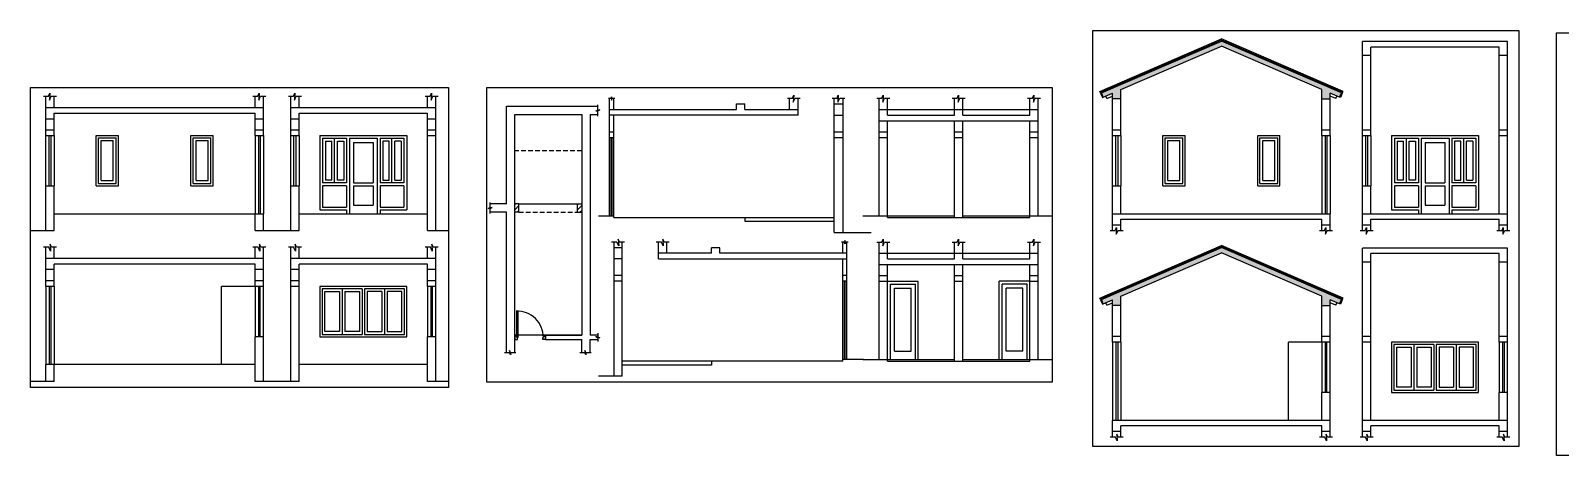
# Model space of a CAD drawing. Extents: x -4781 to 3971, y -2954 to -1072.
# Drawn here: x -2753 to -1108, y -2954 to -2497 of the extents above; entities that cross this region are included whole.
import ezdxf

# ---------------------------------------------------------------- set-up
doc = ezdxf.new("R2010")
doc.units = 0
doc.header["$LTSCALE"] = 20
doc.header["$MEASUREMENT"] = 0
doc.linetypes.add('HIDDEN', pattern=[0.375, 0.25, -0.125])
doc.layers.get('0').update_dxf_attribs({"linetype": 'CONTINUOUS'})
doc.layers.add('correct', color=230, linetype='CONTINUOUS', plot=False)
for name, color, linetype in [('DOOR', 1, 'CONTINUOUS'), ('FRAME', 2, 'CONTINUOUS'), ('HATCH', 8, 'CONTINUOUS'), ('SHUTTER', 7, 'CONTINUOUS'), ('tile', 22, 'CONTINUOUS'), ('wall', 13, 'CONTINUOUS'), ('WINDOW', 4, 'CONTINUOUS'), ('window sill', 5, 'CONTINUOUS'), ('WOOD', 7, 'CONTINUOUS')]:
    doc.layers.add(name, color=color, linetype=linetype)

# ---------------------------------------------------------------- blocks, each defined once
blk = doc.blocks.new('DR1H902')
at = {"color": 0}
for p, q in [((-0.5, 0), (-0.5, 1)), ((-0.5, 1), (-0.45, 1)), ((-0.45, 0), (-0.45, 1)), ((-0.5, 0), (-0.45, 0))]:
    blk.add_line(p, q, dxfattribs=at)
blk.add_arc((-0.5, 0), 1, 0, 91.70698, dxfattribs=at)
blk = doc.blocks.new('A$C3B4262AC')
at = {"layer": 'DOOR'}
for p, q in [((0, 4), (0, 0)), ((2.5, 4), (0, 4)), ((0, 0), (3, 0)), ((2.5, 2.25), (2.5, 4)), ((3, 2.25), (2.5, 2.25)), ((3, 0), (3, 2.25))]:
    blk.add_line(p, q, dxfattribs=at)
blk = doc.blocks.new('A$C1F9E242A')
blk.add_blockref('A$C3B4262AC', (0, 0))
at = {"xscale": -1}
blk.add_blockref('A$C3B4262AC', (36, 0), dxfattribs=at)
at = {"layer": 'DOOR', "xscale": -31, "yscale": 31, "zscale": 68.88888888888889}
blk.add_blockref('DR1H902', (18, 2.2), dxfattribs=at)
blk = doc.blocks.new('*U33')
at = {"xscale": -1}
blk.add_blockref('A$C1F9E242A', (0, -2), dxfattribs=at)

msp = doc.modelspace()

# ---------------------------------------------------------------- hatches: boundary and pattern name
at = {"lineweight": -2}
h = msp.add_hatch(dxfattribs=at)
h.set_pattern_fill('ANSI31', color=8, scale=30, style=0)
h.set_pattern_definition([(45, (-84.1184, -1851.61), (-2.6516504, 2.6516504), [])])
h.paths.add_polyline_path([(-2227.665, -2683.547), (-2232.165, -2683.547), (-2232.165, -2692.547), (-2227.665, -2692.547)])
h = msp.add_hatch(dxfattribs=at)
h.set_pattern_fill('ANSI31', color=8, scale=30, style=0)
h.set_pattern_definition([(45, (-16.6184, -1851.61), (-2.6516504, 2.6516504), [])])
h.paths.add_polyline_path([(-2160.165, -2683.547), (-2164.665, -2683.547), (-2164.665, -2692.547), (-2160.165, -2692.547)])
at = {"layer": 'HATCH', "lineweight": -2}
h = msp.add_hatch(dxfattribs=at)
h.set_pattern_fill('AR-CONC', color=8, style=0)
h.set_pattern_definition([(50, (-2126.6685, -647.2554), (7.172602, -0.627521), [0.75, -8.25]), (355, (-2126.6685, -647.2554), (-1.387513, 7.521921), [0.6, -6.6]), (100.4514, (-2126.071, -647.308), (5.785094, 6.894395), [0.637402, -7.01142]), (46.1842, (-2126.6685, -645.255), (10.67241, -1.65519), [1.125, -12.375]), (96.6356, (-2125.779, -645.393), (9.346627, 9.74118), [0.956103, -10.51713]), (351.1842, (-2126.668, -645.255), (9.34662, 9.741186), [0.9, -9.9]), (21, (-2125.6685, -645.7554), (5.96907, -4.026189), [0.75, -8.25]), (326, (-2125.6685, -645.7554), (2.433153, 7.2515), [0.6, -6.6]), (71.4514, (-2125.171, -646.091), (8.402226, 3.225305), [0.637402, -7.01142]), (37.5, (-2126.6685, -647.2554), (0.1215986, 3.3289385), [0, -6.52, 0, -6.7, 0, -6.625]), (7.5, (-2126.6685, -647.2554), (2.6306954, 3.944117), [0, -3.82, 0, -6.37, 0, -2.525]), (327.5, (-2128.8985, -647.2554), (5.3382244, -0.2255487), [0, -2.5, 0, -7.8, 0, -10.35]), (317.5, (-2129.8985, -647.2554), (5.831862, 1.00105), [0, -3.25, 0, -5.18, 0, -7.35])])
h.paths.add_polyline_path([(-1472.586, -2508.591), (-1601.617, -2564.358), (-1599.586, -2568.927), (-1589.586, -2564.605), (-1589.586, -2570.605), (-1580.586, -2570.605), (-1580.586, -2560.715), (-1472.586, -2514.038), (-1364.586, -2560.715), (-1364.586, -2570.605), (-1355.586, -2570.605), (-1355.586, -2564.605), (-1345.586, -2568.927), (-1343.556, -2564.358)])
h = msp.add_hatch(dxfattribs=at)
h.set_pattern_fill('AR-CONC', color=8, style=0)
h.set_pattern_definition([(50, (-2126.6685, -869.159), (7.172602, -0.627521), [0.75, -8.25]), (355, (-2126.6685, -869.159), (-1.387513, 7.521921), [0.6, -6.6]), (100.4514, (-2126.071, -869.211), (5.785094, 6.894395), [0.637402, -7.01142]), (46.1842, (-2126.6685, -867.159), (10.67241, -1.65519), [1.125, -12.375]), (96.6356, (-2125.779, -867.297), (9.346627, 9.74118), [0.956103, -10.51713]), (351.1842, (-2126.668, -867.159), (9.34662, 9.741186), [0.9, -9.9]), (21, (-2125.6685, -867.659), (5.96907, -4.026189), [0.75, -8.25]), (326, (-2125.6685, -867.659), (2.433153, 7.2515), [0.6, -6.6]), (71.4514, (-2125.171, -867.9946), (8.402226, 3.225305), [0.637402, -7.01142]), (37.5, (-2126.6685, -869.159), (0.1215986, 3.3289385), [0, -6.52, 0, -6.7, 0, -6.625]), (7.5, (-2126.6685, -869.159), (2.6306954, 3.944117), [0, -3.82, 0, -6.37, 0, -2.525]), (327.5, (-2128.8985, -869.159), (5.3382244, -0.2255487), [0, -2.5, 0, -7.8, 0, -10.35]), (317.5, (-2129.8985, -869.159), (5.831862, 1.00105), [0, -3.25, 0, -5.18, 0, -7.35])])
h.paths.add_polyline_path([(-1472.586, -2730.494), (-1601.617, -2786.261), (-1599.586, -2790.83), (-1589.586, -2786.508), (-1589.586, -2792.508), (-1580.586, -2792.508), (-1580.586, -2782.619), (-1472.586, -2735.941), (-1364.586, -2782.619), (-1364.586, -2792.508), (-1355.586, -2792.508), (-1355.586, -2786.508), (-1345.586, -2790.83), (-1343.556, -2786.261)])

# ---------------------------------------------------------------- linework, layer by layer
at = {"lineweight": -2}
for p, q in [((-1831.428, -2582.197), (-1759.428, -2582.197)), ((-1750.428, -2582.197), (-1678.427, -2582.197)), ((-1831.428, -2696.197), (-1759.428, -2696.197)), ((-1750.428, -2696.197), (-1678.427, -2696.197)), ((-1984.714, -2698.197), (-1888.714, -2698.197)), ((-1831.428, -2736.578), (-1759.428, -2736.578)), ((-1750.428, -2736.578), (-1678.427, -2736.578)), ((-2020.635, -2852.578), (-2116.635, -2852.578)), ((-1831.428, -2850.578), (-1759.428, -2850.578)), ((-1750.428, -2850.578), (-1678.427, -2850.578))]:
    msp.add_line(p, q, dxfattribs=at)
for p, q in [((-2511.302, -2610.038), (-2511.302, -2694.038)), ((-2502.302, -2610.038), (-2502.302, -2694.038)), ((-1364.586, -2610.038), (-1364.586, -2694.038)), ((-1355.586, -2610.038), (-1355.586, -2694.038)), ((-2227.665, -2683.547), (-2164.665, -2683.547)), ((-2736.302, -2772.096), (-2736.302, -2856.096)), ((-2727.302, -2772.096), (-2727.302, -2856.096)), ((-2547.302, -2856.096), (-2547.302, -2772.096)), ((-2511.302, -2772.096), (-2547.302, -2772.096)), ((-2199.165, -2824.547), (-2232.165, -2824.547)), ((-1589.586, -2831.941), (-1589.586, -2915.941)), ((-1580.586, -2831.941), (-1580.586, -2915.941)), ((-1400.586, -2915.941), (-1400.586, -2831.941)), ((-1364.586, -2831.941), (-1400.586, -2831.941))]:
    msp.add_line(p, q)
at = {"linetype": 'HIDDEN'}
for p, q in [((-2160.165, -2626.547), (-2232.165, -2626.547)), ((-2227.665, -2692.547), (-2164.665, -2692.547))]:
    msp.add_line(p, q, dxfattribs=at)
at = {"lineweight": -2}
for points in [[(-2738.756, -2567.953), (-2733.374, -2567.953), (-2731.976, -2564.67), (-2732.433, -2572.063), (-2730.44, -2567.948), (-2724.821, -2567.948)], [(-2513.756, -2567.953), (-2508.374, -2567.953), (-2506.976, -2564.67), (-2507.433, -2572.063), (-2505.44, -2567.948), (-2499.821, -2567.948)], [(-2475.488, -2567.953), (-2470.106, -2567.953), (-2468.708, -2564.67), (-2469.165, -2572.063), (-2467.172, -2567.948), (-2461.554, -2567.948)], [(-2328.488, -2567.953), (-2323.106, -2567.953), (-2321.708, -2564.67), (-2322.165, -2572.063), (-2320.172, -2567.948), (-2314.554, -2567.948)], [(-2131.441, -2570.112), (-2128.75, -2570.112), (-2128.051, -2568.471), (-2128.279, -2572.167), (-2127.283, -2570.11), (-2124.474, -2570.11)], [(-1939.168, -2570.112), (-1933.786, -2570.112), (-1932.388, -2566.829), (-1932.845, -2574.222), (-1930.852, -2570.107), (-1925.233, -2570.107)], [(-1891.168, -2570.112), (-1885.786, -2570.112), (-1884.388, -2566.829), (-1884.845, -2574.222), (-1882.852, -2570.107), (-1877.233, -2570.107)], [(-1843.001, -2570.112), (-1837.618, -2570.112), (-1836.22, -2566.829), (-1836.677, -2574.222), (-1834.684, -2570.107), (-1829.066, -2570.107)], [(-1762.001, -2570.112), (-1756.618, -2570.112), (-1755.22, -2566.829), (-1755.677, -2574.222), (-1753.684, -2570.107), (-1748.066, -2570.107)], [(-1681, -2570.112), (-1675.617, -2570.112), (-1674.219, -2566.829), (-1674.677, -2574.222), (-1672.684, -2570.107), (-1667.065, -2570.107)], [(-1592.041, -2712.038), (-1586.658, -2712.038), (-1585.26, -2708.754), (-1585.717, -2716.147), (-1583.724, -2712.032), (-1578.106, -2712.032)], [(-1367.041, -2712.038), (-1361.658, -2712.038), (-1360.26, -2708.754), (-1360.717, -2716.147), (-1358.724, -2712.032), (-1353.106, -2712.032)], [(-1323.317, -2712.038), (-1317.934, -2712.038), (-1316.536, -2708.754), (-1316.994, -2716.147), (-1315.001, -2712.032), (-1309.382, -2712.032)], [(-1176.317, -2712.038), (-1170.934, -2712.038), (-1169.536, -2708.754), (-1169.994, -2716.147), (-1168.001, -2712.032), (-1162.382, -2712.032)], [(-2724.847, -2730.011), (-2730.23, -2730.011), (-2731.628, -2726.728), (-2731.171, -2734.121), (-2733.164, -2730.006), (-2738.782, -2730.006)], [(-2499.847, -2730.011), (-2505.23, -2730.011), (-2506.628, -2726.728), (-2506.171, -2734.121), (-2508.164, -2730.006), (-2513.782, -2730.006)], [(-2461.579, -2730.011), (-2466.962, -2730.011), (-2468.36, -2726.728), (-2467.903, -2734.121), (-2469.896, -2730.006), (-2475.514, -2730.006)], [(-2314.579, -2730.011), (-2319.962, -2730.011), (-2321.36, -2726.728), (-2320.903, -2734.121), (-2322.896, -2730.006), (-2328.514, -2730.006)], [(-2114.181, -2724.494), (-2119.563, -2724.494), (-2120.961, -2721.21), (-2120.504, -2728.603), (-2122.497, -2724.488), (-2128.116, -2724.488)], [(-2066.181, -2724.494), (-2071.563, -2724.494), (-2072.961, -2721.21), (-2072.504, -2728.603), (-2074.497, -2724.488), (-2080.116, -2724.488)], [(-1873.908, -2724.494), (-1876.599, -2724.494), (-1877.298, -2722.852), (-1877.07, -2726.549), (-1878.066, -2724.491), (-1880.875, -2724.491)], [(-1843.001, -2724.494), (-1837.618, -2724.494), (-1836.22, -2721.21), (-1836.677, -2728.603), (-1834.684, -2724.488), (-1829.066, -2724.488)], [(-1762.001, -2724.494), (-1756.618, -2724.494), (-1755.22, -2721.21), (-1755.677, -2728.603), (-1753.684, -2724.488), (-1748.066, -2724.488)], [(-1681, -2724.493), (-1675.617, -2724.493), (-1674.219, -2721.21), (-1674.677, -2728.603), (-1672.684, -2724.488), (-1667.065, -2724.488)], [(-1578.132, -2933.941), (-1583.514, -2933.941), (-1584.912, -2930.658), (-1584.455, -2938.051), (-1586.448, -2933.936), (-1592.067, -2933.936)], [(-1353.132, -2933.941), (-1358.514, -2933.941), (-1359.912, -2930.658), (-1359.455, -2938.051), (-1361.448, -2933.936), (-1367.067, -2933.936)], [(-1309.408, -2933.941), (-1314.791, -2933.941), (-1316.189, -2930.658), (-1315.731, -2938.051), (-1317.724, -2933.936), (-1323.343, -2933.936)], [(-1162.408, -2933.941), (-1167.791, -2933.941), (-1169.189, -2930.658), (-1168.731, -2938.051), (-1170.724, -2933.936), (-1176.343, -2933.936)]]:
    msp.add_lwpolyline(points, dxfattribs=at)
for points in [[(-2142.956, -2589.228), (-2142.956, -2583.669), (-2140.641, -2582.555), (-2144.896, -2583.853), (-2142.952, -2582.651), (-2142.952, -2577.2)], [(-2258.813, -2693.925), (-2258.813, -2688.367), (-2256.498, -2687.253), (-2260.753, -2688.55), (-2258.809, -2687.348), (-2258.809, -2681.898)], [(-2142.956, -2822.306), (-2142.956, -2826.169), (-2140.641, -2827.284), (-2144.896, -2825.986), (-2142.952, -2827.188), (-2142.952, -2831.348)], [(-2231.178, -2843.287), (-2236.736, -2843.287), (-2237.851, -2840.972), (-2236.553, -2845.227), (-2237.755, -2843.283), (-2243.206, -2843.283)], [(-2150.178, -2843.287), (-2155.736, -2843.287), (-2156.851, -2840.972), (-2155.553, -2845.227), (-2156.755, -2843.283), (-2162.206, -2843.283)]]:
    msp.add_lwpolyline(points)
at = {"layer": 'correct', "color": 3, "lineweight": -2}
for points in [[(-1610.785, -2497.434), (-1152.698, -2497.434), (-1152.698, -2943.938), (-1610.785, -2943.938)], [(-1112.203, -2499.954), (-560.44, -2499.954), (-560.44, -2953.567), (-1112.203, -2953.567)], [(-2752.686, -2558.363), (-2303.416, -2558.363), (-2303.416, -2880.76), (-2752.686, -2880.76)], [(-2262.103, -2558.363), (-1654.634, -2558.363), (-1654.634, -2874.934), (-2262.103, -2874.934)]]:
    msp.add_lwpolyline(points, close=True, dxfattribs=at)
at = {"layer": 'correct', "lineweight": -2}
msp.add_lwpolyline([(-2232.165, -2587.547), (-2160.165, -2587.547), (-2160.165, -2824.547), (-2232.165, -2824.547)], close=True, dxfattribs=at)
at = {"layer": 'DOOR', "lineweight": -2}
for p, q in [((-2130.214, -2696.197), (-2130.214, -2612.197)), ((-2128.464, -2696.197), (-2128.464, -2612.197)), ((-2127.464, -2696.197), (-2127.464, -2612.197)), ((-2125.714, -2696.197), (-2125.714, -2612.197)), ((-1879.635, -2850.578), (-1879.635, -2766.578)), ((-1877.885, -2850.578), (-1877.885, -2766.578)), ((-1876.885, -2850.578), (-1876.885, -2766.578)), ((-1875.135, -2850.578), (-1875.135, -2766.578))]:
    msp.add_line(p, q, dxfattribs=at)
at = {"layer": 'DOOR'}
for p, q in [((-1831.428, -2766.578), (-1798.427, -2766.578)), ((-1828.428, -2850.578), (-1828.428, -2769.578)), ((-1828.428, -2769.578), (-1801.427, -2769.578)), ((-1823.928, -2841.578), (-1823.928, -2774.078)), ((-1823.928, -2774.078), (-1805.927, -2774.078)), ((-1805.927, -2841.578), (-1805.927, -2774.078)), ((-1801.427, -2850.578), (-1801.427, -2769.578)), ((-1798.427, -2850.578), (-1798.427, -2766.578)), ((-1711.429, -2850.578), (-1711.429, -2766.578)), ((-1678.428, -2766.578), (-1711.429, -2766.578)), ((-1708.429, -2850.578), (-1708.429, -2769.578)), ((-1681.428, -2769.578), (-1708.429, -2769.578)), ((-1703.929, -2841.578), (-1703.929, -2774.078)), ((-1685.928, -2774.078), (-1703.929, -2774.078)), ((-1685.928, -2841.578), (-1685.928, -2774.078)), ((-1681.428, -2850.578), (-1681.428, -2769.578)), ((-1823.928, -2841.578), (-1805.927, -2841.578)), ((-1685.928, -2841.578), (-1703.929, -2841.578))]:
    msp.add_line(p, q, dxfattribs=at)
at = {"layer": 'FRAME'}
for p, q in [((-2682.302, -2664.038), (-2682.302, -2610.038)), ((-2682.302, -2610.038), (-2658.302, -2610.038)), ((-2679.802, -2661.538), (-2679.802, -2612.538)), ((-2679.802, -2612.538), (-2660.802, -2612.538)), ((-2660.802, -2661.538), (-2660.802, -2612.538)), ((-2658.302, -2664.038), (-2658.302, -2610.038)), ((-2580.302, -2664.038), (-2580.302, -2610.038)), ((-2580.302, -2610.038), (-2556.302, -2610.038)), ((-2577.802, -2661.538), (-2577.802, -2612.538)), ((-2577.802, -2612.538), (-2558.802, -2612.538)), ((-2558.802, -2661.538), (-2558.802, -2612.538)), ((-2556.302, -2664.038), (-2556.302, -2610.038)), ((-2441.784, -2610.038), (-2348.284, -2610.038)), ((-2441.784, -2610.038), (-2441.784, -2690.038)), ((-2438.784, -2613.038), (-2413.034, -2613.038)), ((-2438.784, -2613.038), (-2438.784, -2661.038)), ((-2413.034, -2613.038), (-2413.034, -2661.038)), ((-2410.034, -2613.038), (-2380.034, -2613.038)), ((-2410.034, -2613.038), (-2410.034, -2694.038)), ((-2380.034, -2613.038), (-2380.034, -2694.038)), ((-2377.034, -2613.038), (-2351.284, -2613.038)), ((-2377.034, -2613.038), (-2377.034, -2661.038)), ((-2351.284, -2613.038), (-2351.284, -2661.038)), ((-2348.284, -2610.038), (-2348.284, -2690.038)), ((-1535.586, -2664.038), (-1535.586, -2610.038)), ((-1535.586, -2610.038), (-1511.586, -2610.038)), ((-1533.086, -2612.538), (-1514.086, -2612.538)), ((-1533.086, -2661.538), (-1533.086, -2612.538)), ((-1514.086, -2661.538), (-1514.086, -2612.538)), ((-1511.586, -2664.038), (-1511.586, -2610.038)), ((-1433.586, -2664.038), (-1433.586, -2610.038)), ((-1433.586, -2610.038), (-1409.586, -2610.038)), ((-1431.086, -2661.538), (-1431.086, -2612.538)), ((-1431.086, -2612.538), (-1412.086, -2612.538)), ((-1412.086, -2661.538), (-1412.086, -2612.538)), ((-1409.586, -2664.038), (-1409.586, -2610.038)), ((-1289.612, -2610.038), (-1196.112, -2610.038)), ((-1289.612, -2610.038), (-1289.612, -2690.038)), ((-1286.612, -2613.038), (-1260.862, -2613.038)), ((-1286.612, -2613.038), (-1286.612, -2661.038)), ((-1260.862, -2613.038), (-1260.862, -2661.038)), ((-1257.862, -2613.038), (-1227.862, -2613.038)), ((-1257.862, -2613.038), (-1257.862, -2694.038)), ((-1227.862, -2613.038), (-1227.862, -2694.038)), ((-1224.862, -2613.038), (-1199.112, -2613.038)), ((-1224.862, -2613.038), (-1224.862, -2661.038)), ((-1199.112, -2613.038), (-1199.112, -2661.038)), ((-1196.112, -2610.038), (-1196.112, -2690.038)), ((-2682.302, -2664.038), (-2658.302, -2664.038)), ((-2679.802, -2661.538), (-2660.802, -2661.538)), ((-2580.302, -2664.038), (-2556.302, -2664.038)), ((-2577.802, -2661.538), (-2558.802, -2661.538)), ((-2413.034, -2661.038), (-2438.784, -2661.038)), ((-2438.784, -2664.038), (-2438.784, -2687.038)), ((-2413.034, -2664.038), (-2438.784, -2664.038)), ((-2413.034, -2664.038), (-2413.034, -2687.038)), ((-2351.284, -2661.038), (-2377.034, -2661.038)), ((-2377.034, -2664.038), (-2377.034, -2687.038)), ((-2351.284, -2664.038), (-2377.034, -2664.038)), ((-2351.284, -2664.038), (-2351.284, -2687.038)), ((-1535.586, -2664.038), (-1511.586, -2664.038)), ((-1533.086, -2661.538), (-1514.086, -2661.538)), ((-1433.586, -2664.038), (-1409.586, -2664.038)), ((-1431.086, -2661.538), (-1412.086, -2661.538)), ((-1260.862, -2661.038), (-1286.612, -2661.038)), ((-1286.612, -2664.038), (-1286.612, -2687.038)), ((-1260.862, -2664.038), (-1286.612, -2664.038)), ((-1260.862, -2664.038), (-1260.862, -2687.038)), ((-1199.112, -2661.038), (-1224.862, -2661.038)), ((-1224.862, -2664.038), (-1224.862, -2687.038)), ((-1199.112, -2664.038), (-1224.862, -2664.038)), ((-1199.112, -2664.038), (-1199.112, -2687.038)), ((-2441.784, -2690.038), (-2413.034, -2690.038)), ((-2438.784, -2687.038), (-2413.034, -2687.038)), ((-2413.034, -2690.038), (-2413.034, -2694.038)), ((-2377.034, -2687.038), (-2351.284, -2687.038)), ((-2377.034, -2690.038), (-2377.034, -2694.038)), ((-2377.034, -2690.038), (-2348.284, -2690.038)), ((-1289.612, -2690.038), (-1260.862, -2690.038)), ((-1286.612, -2687.038), (-1260.862, -2687.038)), ((-1260.862, -2690.038), (-1260.862, -2694.038)), ((-1224.862, -2687.038), (-1199.112, -2687.038)), ((-1224.862, -2690.038), (-1224.862, -2694.038)), ((-1224.862, -2690.038), (-1196.112, -2690.038)), ((-2396.284, -2774.596), (-2439.284, -2774.596)), ((-2439.284, -2774.596), (-2439.284, -2823.596)), ((-2396.284, -2774.596), (-2396.284, -2823.596)), ((-2350.784, -2774.596), (-2393.784, -2774.596)), ((-2393.784, -2774.596), (-2393.784, -2823.596)), ((-2350.784, -2823.596), (-2350.784, -2774.596)), ((-2439.284, -2823.596), (-2396.284, -2823.596)), ((-2393.784, -2823.596), (-2350.784, -2823.596)), ((-1244.112, -2834.441), (-1287.112, -2834.441)), ((-1287.112, -2834.441), (-1287.112, -2883.441)), ((-1244.112, -2834.441), (-1244.112, -2883.441)), ((-1198.612, -2834.441), (-1241.612, -2834.441)), ((-1241.612, -2834.441), (-1241.612, -2883.441)), ((-1198.612, -2883.441), (-1198.612, -2834.441)), ((-1287.112, -2883.441), (-1244.112, -2883.441)), ((-1241.612, -2883.441), (-1198.612, -2883.441))]:
    msp.add_line(p, q, dxfattribs=at)
for points in [[(-2441.784, -2826.096), (-2348.284, -2826.096), (-2348.284, -2772.096), (-2441.784, -2772.096)], [(-1289.612, -2885.941), (-1196.112, -2885.941), (-1196.112, -2831.941), (-1289.612, -2831.941)]]:
    msp.add_lwpolyline(points, close=True, dxfattribs=at)
at = {"layer": 'SHUTTER'}
for p, q in [((-2425.851, -2661.038), (-2425.851, -2613.038)), ((-2364.216, -2661.038), (-2364.216, -2613.038)), ((-1273.68, -2661.038), (-1273.68, -2613.038)), ((-1212.045, -2661.038), (-1212.045, -2613.038)), ((-2676.802, -2658.538), (-2676.802, -2615.538)), ((-2676.802, -2615.538), (-2663.802, -2615.538)), ((-2663.802, -2658.538), (-2663.802, -2615.538)), ((-2574.802, -2658.538), (-2574.802, -2615.538)), ((-2574.802, -2615.538), (-2561.802, -2615.538)), ((-2561.802, -2658.538), (-2561.802, -2615.538)), ((-2435.784, -2616.038), (-2428.851, -2616.038)), ((-2435.784, -2616.038), (-2435.784, -2658.038)), ((-2428.851, -2658.038), (-2428.851, -2616.038)), ((-2422.851, -2616.038), (-2416.034, -2616.038)), ((-2422.851, -2658.038), (-2422.851, -2616.038)), ((-2416.034, -2616.038), (-2416.034, -2658.038)), ((-2405.534, -2617.538), (-2384.534, -2617.538)), ((-2405.534, -2617.538), (-2405.534, -2661.038)), ((-2384.534, -2617.538), (-2384.534, -2661.038)), ((-2367.216, -2616.038), (-2374.034, -2616.038)), ((-2374.034, -2616.038), (-2374.034, -2658.038)), ((-2367.216, -2658.038), (-2367.216, -2616.038)), ((-2354.284, -2616.038), (-2361.216, -2616.038)), ((-2361.216, -2658.038), (-2361.216, -2616.038)), ((-2354.284, -2616.038), (-2354.284, -2658.038)), ((-1530.086, -2615.538), (-1517.086, -2615.538)), ((-1530.086, -2658.538), (-1530.086, -2615.538)), ((-1517.086, -2658.538), (-1517.086, -2615.538)), ((-1428.086, -2658.538), (-1428.086, -2615.538)), ((-1428.086, -2615.538), (-1415.086, -2615.538)), ((-1415.086, -2658.538), (-1415.086, -2615.538)), ((-1283.612, -2616.038), (-1276.68, -2616.038)), ((-1283.612, -2616.038), (-1283.612, -2658.038)), ((-1276.68, -2658.038), (-1276.68, -2616.038)), ((-1270.68, -2616.038), (-1263.862, -2616.038)), ((-1270.68, -2658.038), (-1270.68, -2616.038)), ((-1263.862, -2616.038), (-1263.862, -2658.038)), ((-1253.362, -2617.538), (-1232.362, -2617.538)), ((-1253.362, -2617.538), (-1253.362, -2661.038)), ((-1232.362, -2617.538), (-1232.362, -2661.038)), ((-1215.045, -2616.038), (-1221.862, -2616.038)), ((-1221.862, -2616.038), (-1221.862, -2658.038)), ((-1215.045, -2658.038), (-1215.045, -2616.038)), ((-1202.112, -2616.038), (-1209.045, -2616.038)), ((-1209.045, -2658.038), (-1209.045, -2616.038)), ((-1202.112, -2616.038), (-1202.112, -2658.038)), ((-2676.802, -2658.538), (-2663.802, -2658.538)), ((-2574.802, -2658.538), (-2561.802, -2658.538)), ((-2428.851, -2658.038), (-2435.784, -2658.038)), ((-2416.034, -2658.038), (-2422.851, -2658.038)), ((-2405.534, -2661.038), (-2384.534, -2661.038)), ((-2405.534, -2664.038), (-2405.534, -2685.038)), ((-2405.534, -2664.038), (-2384.534, -2664.038)), ((-2384.534, -2664.038), (-2384.534, -2685.038)), ((-2374.034, -2658.038), (-2367.216, -2658.038)), ((-2361.216, -2658.038), (-2354.284, -2658.038)), ((-1530.086, -2658.538), (-1517.086, -2658.538)), ((-1428.086, -2658.538), (-1415.086, -2658.538)), ((-1276.68, -2658.038), (-1283.612, -2658.038)), ((-1263.862, -2658.038), (-1270.68, -2658.038)), ((-1253.362, -2661.038), (-1232.362, -2661.038)), ((-1253.362, -2664.038), (-1253.362, -2685.038)), ((-1253.362, -2664.038), (-1232.362, -2664.038)), ((-1232.362, -2664.038), (-1232.362, -2685.038)), ((-1221.862, -2658.038), (-1215.045, -2658.038)), ((-1209.045, -2658.038), (-1202.112, -2658.038)), ((-2405.534, -2685.038), (-2384.534, -2685.038)), ((-1253.362, -2685.038), (-1232.362, -2685.038))]:
    msp.add_line(p, q, dxfattribs=at)
at = {"layer": 'SHUTTER', "color": 7}
for p, q in [((-2436.284, -2820.596), (-2436.284, -2777.596)), ((-2436.284, -2777.596), (-2420.784, -2777.596)), ((-2420.784, -2777.596), (-2420.784, -2820.596)), ((-2417.784, -2774.596), (-2417.784, -2823.596)), ((-2414.784, -2777.596), (-2399.284, -2777.596)), ((-2414.784, -2777.596), (-2414.784, -2820.596)), ((-2399.284, -2777.596), (-2399.284, -2820.596)), ((-2375.284, -2777.596), (-2390.784, -2777.596)), ((-2390.784, -2777.596), (-2390.784, -2820.596)), ((-2375.284, -2777.596), (-2375.284, -2820.596)), ((-2372.284, -2774.596), (-2372.284, -2823.596)), ((-2353.784, -2777.596), (-2369.284, -2777.596)), ((-2369.284, -2777.596), (-2369.284, -2820.596)), ((-2353.784, -2820.596), (-2353.784, -2777.596)), ((-2420.784, -2820.596), (-2436.284, -2820.596)), ((-2399.284, -2820.596), (-2414.784, -2820.596)), ((-2390.784, -2820.596), (-2375.284, -2820.596)), ((-2369.284, -2820.596), (-2353.784, -2820.596)), ((-1284.112, -2880.441), (-1284.112, -2837.441)), ((-1284.112, -2837.441), (-1268.612, -2837.441)), ((-1268.612, -2837.441), (-1268.612, -2880.441)), ((-1265.612, -2834.441), (-1265.612, -2883.441)), ((-1262.612, -2837.441), (-1247.112, -2837.441)), ((-1262.612, -2837.441), (-1262.612, -2880.441)), ((-1247.112, -2837.441), (-1247.112, -2880.441)), ((-1223.112, -2837.441), (-1238.612, -2837.441)), ((-1238.612, -2837.441), (-1238.612, -2880.441)), ((-1223.112, -2837.441), (-1223.112, -2880.441)), ((-1220.112, -2834.441), (-1220.112, -2883.441)), ((-1201.612, -2837.441), (-1217.112, -2837.441)), ((-1217.112, -2837.441), (-1217.112, -2880.441)), ((-1201.612, -2880.441), (-1201.612, -2837.441)), ((-1268.612, -2880.441), (-1284.112, -2880.441)), ((-1247.112, -2880.441), (-1262.612, -2880.441)), ((-1238.612, -2880.441), (-1223.112, -2880.441)), ((-1217.112, -2880.441), (-1201.612, -2880.441))]:
    msp.add_line(p, q, dxfattribs=at)
at = {"layer": 'tile', "lineweight": -2}
for p, q in [((-1603.328, -2562.918), (-1472.586, -2506.412)), ((-1602.932, -2563.836), (-1472.586, -2507.501)), ((-1341.844, -2562.918), (-1472.586, -2506.412)), ((-1342.241, -2563.836), (-1472.586, -2507.501)), ((-1602.932, -2563.836), (-1603.328, -2562.918)), ((-1342.241, -2563.836), (-1341.844, -2562.918)), ((-1603.328, -2784.822), (-1472.586, -2728.316)), ((-1602.932, -2785.74), (-1472.586, -2729.405)), ((-1341.844, -2784.822), (-1472.586, -2728.316)), ((-1342.241, -2785.74), (-1472.586, -2729.405)), ((-1602.932, -2785.74), (-1603.328, -2784.822)), ((-1342.241, -2785.74), (-1341.844, -2784.822))]:
    msp.add_line(p, q, dxfattribs=at)
at = {"layer": 'wall'}
for p, q in [((-1601.617, -2564.358), (-1472.586, -2508.591)), ((-1580.586, -2560.715), (-1472.586, -2514.038)), ((-1343.556, -2564.358), (-1472.586, -2508.591)), ((-1364.586, -2560.715), (-1472.586, -2514.038)), ((-1599.586, -2568.927), (-1601.617, -2564.358)), ((-1599.586, -2568.927), (-1589.586, -2564.605)), ((-1345.586, -2568.927), (-1355.586, -2564.605)), ((-1345.586, -2568.927), (-1343.556, -2564.358)), ((-2241.165, -2578.547), (-2142.952, -2578.547)), ((-2241.165, -2683.547), (-2241.165, -2578.547)), ((-1580.586, -2570.605), (-1589.586, -2570.605)), ((-1364.586, -2570.605), (-1355.586, -2570.605)), ((-2232.165, -2587.547), (-2160.165, -2587.547)), ((-2160.165, -2587.547), (-2160.165, -2683.547)), ((-2151.165, -2587.547), (-2151.165, -2683.547)), ((-2151.165, -2587.547), (-2142.956, -2587.547)), ((-2241.165, -2692.547), (-2258.813, -2692.547)), ((-2241.165, -2683.547), (-2258.809, -2683.547)), ((-2241.165, -2843.283), (-2241.165, -2692.547)), ((-2160.165, -2683.547), (-2160.165, -2824.547)), ((-2151.165, -2683.547), (-2151.165, -2824.547)), ((-1601.617, -2786.261), (-1472.586, -2730.494)), ((-1580.586, -2782.619), (-1472.586, -2735.941)), ((-1343.556, -2786.261), (-1472.586, -2730.494)), ((-1364.586, -2782.619), (-1472.586, -2735.941)), ((-1599.586, -2790.83), (-1601.617, -2786.261)), ((-1599.586, -2790.83), (-1589.586, -2786.508)), ((-1580.586, -2792.508), (-1589.586, -2792.508)), ((-1364.586, -2792.508), (-1355.586, -2792.508)), ((-1345.586, -2790.83), (-1355.586, -2786.508)), ((-1345.586, -2790.83), (-1343.556, -2786.261)), ((-2199.165, -2824.547), (-2160.165, -2824.547)), ((-2199.165, -2829.047), (-2199.165, -2824.547)), ((-2142.956, -2824.547), (-2151.165, -2824.547)), ((-2199.165, -2829.047), (-2160.165, -2829.047)), ((-2160.165, -2843.283), (-2160.165, -2829.047)), ((-2151.165, -2843.287), (-2151.165, -2829.047)), ((-2151.165, -2829.047), (-2142.952, -2829.047))]:
    msp.add_line(p, q, dxfattribs=at)
at = {"layer": 'wall', "lineweight": -2}
for p, q in [((-1320.862, -2610.038), (-1320.862, -2509.038)), ((-1164.862, -2509.038), (-1320.862, -2509.038)), ((-1311.862, -2610.038), (-1311.862, -2515.038)), ((-1173.862, -2515.038), (-1311.862, -2515.038)), ((-1173.862, -2694.038), (-1173.862, -2515.038)), ((-1164.862, -2712.038), (-1164.862, -2509.038)), ((-1311.862, -2524.038), (-1320.862, -2524.038)), ((-1164.862, -2524.038), (-1173.862, -2524.038)), ((-1589.586, -2610.038), (-1589.586, -2564.605)), ((-1580.586, -2610.038), (-1580.586, -2560.715)), ((-1364.586, -2610.038), (-1364.586, -2560.715)), ((-1355.586, -2610.038), (-1355.586, -2564.605)), ((-2736.302, -2610.038), (-2736.302, -2567.953)), ((-2736.302, -2580.038), (-2502.302, -2580.038)), ((-2727.302, -2580.038), (-2727.302, -2567.953)), ((-2511.302, -2580.038), (-2511.302, -2567.953)), ((-2502.302, -2610.038), (-2502.302, -2567.953)), ((-2473.034, -2610.038), (-2473.034, -2567.953)), ((-2473.034, -2580.038), (-2317.034, -2580.038)), ((-2464.034, -2580.038), (-2464.034, -2567.953)), ((-2326.034, -2580.038), (-2326.034, -2567.953)), ((-2317.034, -2712.038), (-2317.034, -2567.953)), ((-2130.214, -2612.197), (-2130.214, -2570.112)), ((-2125.714, -2582.197), (-2125.714, -2570.112)), ((-1993.714, -2576.197), (-1984.714, -2576.197)), ((-1993.714, -2582.197), (-1993.714, -2576.197)), ((-1984.714, -2582.197), (-1984.714, -2576.197)), ((-1936.714, -2582.197), (-1936.714, -2570.112)), ((-1927.714, -2588.197), (-1927.714, -2570.107)), ((-1888.714, -2714.197), (-1888.714, -2570.112)), ((-1888.714, -2576.197), (-1879.714, -2576.197)), ((-1879.714, -2570.112), (-1879.714, -2714.197)), ((-1840.428, -2696.197), (-1840.428, -2570.112)), ((-1831.428, -2588.197), (-1831.428, -2570.112)), ((-1759.428, -2588.197), (-1759.428, -2570.112)), ((-1750.428, -2588.197), (-1750.428, -2570.112)), ((-1678.427, -2588.197), (-1678.427, -2570.112)), ((-1669.427, -2696.197), (-1669.427, -2570.112)), ((-2736.302, -2592.038), (-2727.302, -2592.038)), ((-2727.302, -2586.038), (-2511.302, -2586.038)), ((-2727.302, -2610.038), (-2727.302, -2586.038)), ((-2511.302, -2610.038), (-2511.302, -2586.038)), ((-2511.302, -2592.038), (-2502.302, -2592.038)), ((-2473.034, -2592.038), (-2464.034, -2592.038)), ((-2464.034, -2586.038), (-2326.034, -2586.038)), ((-2464.034, -2610.038), (-2464.034, -2586.038)), ((-2326.034, -2712.038), (-2326.034, -2586.038)), ((-2326.034, -2592.038), (-2317.034, -2592.038)), ((-2232.165, -2843.287), (-2232.165, -2587.547)), ((-2130.214, -2582.197), (-1993.714, -2582.197)), ((-1927.714, -2588.197), (-2130.214, -2588.197)), ((-2125.714, -2612.197), (-2125.714, -2588.197)), ((-1984.714, -2582.197), (-1927.714, -2582.197)), ((-1888.714, -2588.197), (-1879.714, -2588.197)), ((-1840.428, -2582.197), (-1831.428, -2582.197)), ((-1840.428, -2594.197), (-1669.427, -2594.197)), ((-1831.428, -2588.197), (-1759.428, -2588.197)), ((-1831.428, -2698.197), (-1831.428, -2594.197)), ((-1759.428, -2582.197), (-1750.428, -2582.197)), ((-1759.428, -2698.197), (-1759.428, -2594.197)), ((-1750.428, -2588.197), (-1678.427, -2588.197)), ((-1750.428, -2698.197), (-1750.428, -2594.197)), ((-1678.427, -2582.197), (-1669.427, -2582.197)), ((-1678.427, -2588.197), (-1678.427, -2588.197)), ((-1678.427, -2698.197), (-1678.427, -2594.197)), ((-2736.302, -2604.038), (-2727.302, -2604.038)), ((-2736.302, -2610.038), (-2727.302, -2610.038)), ((-2511.302, -2604.038), (-2502.302, -2604.038)), ((-2511.302, -2610.038), (-2502.302, -2610.038)), ((-2473.034, -2604.038), (-2464.034, -2604.038)), ((-2473.034, -2610.038), (-2464.034, -2610.038)), ((-2326.034, -2604.038), (-2317.034, -2604.038)), ((-2326.034, -2610.038), (-2317.034, -2610.038)), ((-2130.214, -2606.197), (-2125.714, -2606.197)), ((-2130.214, -2612.197), (-2125.714, -2612.197)), ((-1888.714, -2606.197), (-1879.714, -2606.197)), ((-1888.714, -2612.197), (-1879.714, -2612.197)), ((-1840.428, -2606.197), (-1831.428, -2606.197)), ((-1840.428, -2612.197), (-1831.428, -2612.197)), ((-1759.428, -2606.197), (-1750.428, -2606.197)), ((-1759.428, -2612.197), (-1750.428, -2612.197)), ((-1678.427, -2606.197), (-1669.427, -2606.197)), ((-1678.427, -2612.197), (-1669.427, -2612.197)), ((-1589.586, -2604.038), (-1580.586, -2604.038)), ((-1589.586, -2610.038), (-1580.586, -2610.038)), ((-1364.586, -2604.038), (-1355.586, -2604.038)), ((-1364.586, -2610.038), (-1355.586, -2610.038)), ((-1320.862, -2604.038), (-1311.862, -2604.038)), ((-1320.862, -2610.038), (-1311.862, -2610.038)), ((-1173.862, -2604.038), (-1164.862, -2604.038)), ((-1173.862, -2610.038), (-1164.862, -2610.038)), ((-2736.302, -2664.038), (-2727.302, -2664.038)), ((-2736.302, -2712.038), (-2736.302, -2664.038)), ((-2727.302, -2712.038), (-2727.302, -2664.038)), ((-2473.034, -2664.038), (-2464.034, -2664.038)), ((-2473.034, -2712.038), (-2473.034, -2664.038)), ((-2464.034, -2712.038), (-2464.034, -2664.038)), ((-1589.586, -2712.038), (-1589.586, -2664.038)), ((-1589.586, -2664.038), (-1580.586, -2664.038)), ((-1580.586, -2694.038), (-1580.586, -2664.038)), ((-1320.862, -2664.038), (-1311.862, -2664.038)), ((-1320.862, -2712.038), (-1320.862, -2664.038)), ((-1311.862, -2694.038), (-1311.862, -2664.038)), ((-2727.302, -2694.038), (-2511.302, -2694.038)), ((-2511.302, -2694.038), (-2502.302, -2694.038)), ((-2511.302, -2712.038), (-2511.302, -2694.038)), ((-2502.302, -2712.038), (-2502.302, -2694.038)), ((-2464.034, -2694.038), (-2326.034, -2694.038)), ((-2227.665, -2683.547), (-2232.165, -2683.547)), ((-2227.665, -2692.547), (-2232.165, -2692.547)), ((-2227.665, -2692.547), (-2227.665, -2683.547)), ((-2164.665, -2692.547), (-2164.665, -2683.547)), ((-2164.665, -2683.547), (-2160.165, -2683.547)), ((-2164.665, -2692.547), (-2160.165, -2692.547)), ((-2142.304, -2696.197), (-2125.714, -2696.197)), ((-2125.714, -2698.197), (-2125.714, -2696.197)), ((-1858.167, -2696.197), (-1831.428, -2696.197)), ((-1678.427, -2696.197), (-1654.634, -2696.197)), ((-1589.586, -2694.038), (-1355.586, -2694.038)), ((-1355.586, -2712.038), (-1355.586, -2694.038)), ((-1320.862, -2694.038), (-1164.862, -2694.038)), ((-2752.686, -2712.038), (-2727.302, -2712.038)), ((-2511.302, -2712.038), (-2501.934, -2712.038)), ((-2501.934, -2712.038), (-2464.034, -2712.038)), ((-2326.034, -2712.038), (-2303.416, -2712.038)), ((-2125.714, -2698.197), (-1984.714, -2698.197)), ((-1984.714, -2698.197), (-1984.714, -2702.197)), ((-1984.714, -2702.197), (-1888.714, -2702.197)), ((-1831.428, -2698.197), (-1678.427, -2698.197)), ((-1589.586, -2706.038), (-1580.586, -2706.038)), ((-1580.586, -2712.038), (-1580.586, -2700.038)), ((-1580.586, -2700.038), (-1364.586, -2700.038)), ((-1364.586, -2712.038), (-1364.586, -2700.038)), ((-1364.586, -2706.038), (-1355.586, -2706.038)), ((-1320.862, -2706.038), (-1311.862, -2706.038)), ((-1311.862, -2700.038), (-1173.862, -2700.038)), ((-1311.862, -2712.038), (-1311.862, -2700.038)), ((-1173.862, -2712.038), (-1173.862, -2700.038)), ((-1173.862, -2706.038), (-1164.862, -2706.038)), ((-2125.635, -2724.494), (-2125.635, -2868.578)), ((-2116.635, -2868.578), (-2116.635, -2724.494)), ((-2077.635, -2742.578), (-2077.635, -2724.488)), ((-2068.635, -2736.578), (-2068.635, -2724.494)), ((-1888.714, -2714.197), (-1849.212, -2714.197)), ((-1879.635, -2736.578), (-1879.635, -2724.494)), ((-1875.135, -2766.578), (-1875.135, -2724.494)), ((-1840.428, -2850.578), (-1840.428, -2724.494)), ((-1831.428, -2742.578), (-1831.428, -2724.494)), ((-1759.428, -2742.578), (-1759.428, -2724.494)), ((-1750.428, -2742.578), (-1750.428, -2724.494)), ((-1678.427, -2742.578), (-1678.427, -2724.493)), ((-1669.427, -2850.578), (-1669.427, -2724.493)), ((-2736.302, -2772.096), (-2736.302, -2730.011)), ((-2502.302, -2742.096), (-2736.302, -2742.096)), ((-2727.302, -2742.096), (-2727.302, -2730.011)), ((-2511.302, -2742.096), (-2511.302, -2730.011)), ((-2502.302, -2772.096), (-2502.302, -2730.011)), ((-2473.034, -2874.096), (-2473.034, -2730.011)), ((-2317.034, -2742.096), (-2473.034, -2742.096)), ((-2464.034, -2742.096), (-2464.034, -2730.011)), ((-2326.034, -2742.096), (-2326.034, -2730.011)), ((-2317.034, -2772.096), (-2317.034, -2730.011)), ((-2116.635, -2730.578), (-2125.635, -2730.578)), ((-2116.635, -2742.578), (-2125.635, -2742.578)), ((-2020.635, -2736.578), (-2077.635, -2736.578)), ((-2077.635, -2742.578), (-1875.135, -2742.578)), ((-2020.635, -2736.578), (-2020.635, -2730.578)), ((-2011.635, -2730.578), (-2020.635, -2730.578)), ((-2011.635, -2736.578), (-2011.635, -2730.578)), ((-1875.135, -2736.578), (-2011.635, -2736.578)), ((-1879.635, -2766.578), (-1879.635, -2742.578)), ((-1840.428, -2736.578), (-1831.428, -2736.578)), ((-1831.428, -2742.578), (-1759.428, -2742.578)), ((-1759.428, -2736.578), (-1750.428, -2736.578)), ((-1750.428, -2742.578), (-1678.427, -2742.578)), ((-1678.427, -2736.578), (-1669.427, -2736.578)), ((-1678.427, -2742.578), (-1678.427, -2742.578)), ((-1320.862, -2933.941), (-1320.862, -2730.941)), ((-1164.862, -2730.941), (-1320.862, -2730.941)), ((-1311.862, -2745.941), (-1320.862, -2745.941)), ((-1311.862, -2915.941), (-1311.862, -2736.941)), ((-1173.862, -2736.941), (-1311.862, -2736.941)), ((-1173.862, -2831.941), (-1173.862, -2736.941)), ((-1164.862, -2745.941), (-1173.862, -2745.941)), ((-1164.862, -2831.941), (-1164.862, -2730.941)), ((-2727.302, -2754.096), (-2736.302, -2754.096)), ((-2511.302, -2748.096), (-2727.302, -2748.096)), ((-2727.302, -2772.096), (-2727.302, -2748.096)), ((-2511.302, -2772.096), (-2511.302, -2748.096)), ((-2502.302, -2754.096), (-2511.302, -2754.096)), ((-2464.034, -2754.096), (-2473.034, -2754.096)), ((-2326.034, -2748.096), (-2464.034, -2748.096)), ((-2464.034, -2874.096), (-2464.034, -2748.096)), ((-2326.034, -2772.096), (-2326.034, -2748.096)), ((-2317.034, -2754.096), (-2326.034, -2754.096)), ((-2116.635, -2760.578), (-2125.635, -2760.578)), ((-1875.135, -2760.578), (-1879.635, -2760.578)), ((-1840.428, -2748.578), (-1669.427, -2748.578)), ((-1840.428, -2760.578), (-1831.428, -2760.578)), ((-1831.428, -2852.578), (-1831.428, -2748.578)), ((-1759.428, -2852.578), (-1759.428, -2748.578)), ((-1759.428, -2760.578), (-1750.428, -2760.578)), ((-1750.428, -2852.578), (-1750.428, -2748.578)), ((-1678.427, -2852.578), (-1678.427, -2748.578)), ((-1678.427, -2760.578), (-1669.427, -2760.578)), ((-2727.302, -2766.096), (-2736.302, -2766.096)), ((-2727.302, -2772.096), (-2736.302, -2772.096)), ((-2502.302, -2766.096), (-2511.302, -2766.096)), ((-2502.302, -2772.096), (-2511.302, -2772.096)), ((-2464.034, -2766.096), (-2473.034, -2766.096)), ((-2464.034, -2772.096), (-2473.034, -2772.096)), ((-2317.034, -2766.096), (-2326.034, -2766.096)), ((-2317.034, -2772.096), (-2326.034, -2772.096)), ((-2116.635, -2766.578), (-2125.635, -2766.578)), ((-1875.135, -2766.578), (-1879.635, -2766.578)), ((-1840.428, -2766.578), (-1831.428, -2766.578)), ((-1759.428, -2766.578), (-1750.428, -2766.578)), ((-1678.427, -2766.578), (-1669.427, -2766.578)), ((-1589.586, -2831.941), (-1589.586, -2786.508)), ((-1580.586, -2831.941), (-1580.586, -2782.619)), ((-1364.586, -2831.941), (-1364.586, -2782.619)), ((-1355.586, -2831.941), (-1355.586, -2786.508)), ((-2502.302, -2826.096), (-2511.302, -2826.096)), ((-2511.302, -2874.096), (-2511.302, -2826.096)), ((-2502.302, -2874.096), (-2502.302, -2826.096)), ((-2317.034, -2826.096), (-2326.034, -2826.096)), ((-2326.034, -2874.096), (-2326.034, -2826.096)), ((-2317.034, -2874.096), (-2317.034, -2826.096)), ((-1580.586, -2825.941), (-1589.586, -2825.941)), ((-1355.586, -2825.941), (-1364.586, -2825.941)), ((-1311.862, -2825.941), (-1320.862, -2825.941)), ((-1164.862, -2825.941), (-1173.862, -2825.941)), ((-1580.586, -2831.941), (-1589.586, -2831.941)), ((-1355.586, -2831.941), (-1364.586, -2831.941)), ((-1311.862, -2831.941), (-1320.862, -2831.941)), ((-1164.862, -2831.941), (-1173.862, -2831.941)), ((-2727.302, -2856.096), (-2736.302, -2856.096)), ((-2736.302, -2874.096), (-2736.302, -2856.096)), ((-2511.302, -2856.096), (-2727.302, -2856.096)), ((-2727.302, -2874.096), (-2727.302, -2856.096)), ((-2326.034, -2856.096), (-2464.034, -2856.096)), ((-2020.635, -2856.578), (-2116.635, -2856.578)), ((-1879.635, -2852.578), (-2020.635, -2852.578)), ((-2020.635, -2852.578), (-2020.635, -2856.578)), ((-1857.396, -2850.578), (-1879.635, -2850.578)), ((-1879.635, -2852.578), (-1879.635, -2850.578)), ((-1858.167, -2850.578), (-1831.428, -2850.578)), ((-1831.428, -2852.578), (-1678.427, -2852.578)), ((-1678.427, -2850.578), (-1654.634, -2850.578)), ((-2727.302, -2874.096), (-2752.686, -2874.096)), ((-2473.402, -2874.096), (-2511.302, -2874.096)), ((-2464.034, -2874.096), (-2473.402, -2874.096)), ((-2303.416, -2874.096), (-2326.034, -2874.096)), ((-2116.635, -2868.578), (-2142.304, -2868.578)), ((-1355.586, -2885.941), (-1364.586, -2885.941)), ((-1364.586, -2915.941), (-1364.586, -2885.941)), ((-1355.586, -2933.941), (-1355.586, -2885.941)), ((-1164.862, -2885.941), (-1173.862, -2885.941)), ((-1173.862, -2915.941), (-1173.862, -2885.941)), ((-1164.862, -2933.941), (-1164.862, -2885.941)), ((-1355.586, -2915.941), (-1589.586, -2915.941)), ((-1589.586, -2933.941), (-1589.586, -2915.941)), ((-1364.586, -2921.941), (-1580.586, -2921.941)), ((-1580.586, -2933.941), (-1580.586, -2921.941)), ((-1364.586, -2933.941), (-1364.586, -2921.941)), ((-1164.862, -2915.941), (-1320.862, -2915.941)), ((-1173.862, -2921.941), (-1311.862, -2921.941)), ((-1311.862, -2933.941), (-1311.862, -2921.941)), ((-1173.862, -2933.941), (-1173.862, -2921.941)), ((-1580.586, -2927.941), (-1589.586, -2927.941)), ((-1355.586, -2927.941), (-1364.586, -2927.941)), ((-1311.862, -2927.941), (-1320.862, -2927.941)), ((-1164.862, -2927.941), (-1173.862, -2927.941))]:
    msp.add_line(p, q, dxfattribs=at)
at = {"layer": 'WINDOW'}
for p, q in [((-2732.802, -2664.038), (-2732.802, -2610.038)), ((-2730.802, -2610.038), (-2730.802, -2664.038)), ((-2507.802, -2610.038), (-2507.802, -2694.038)), ((-2505.802, -2610.038), (-2505.802, -2694.038)), ((-2469.534, -2664.038), (-2469.534, -2610.038)), ((-2467.534, -2610.038), (-2467.534, -2664.038)), ((-1586.086, -2664.038), (-1586.086, -2610.038)), ((-1584.086, -2610.038), (-1584.086, -2664.038)), ((-1361.086, -2610.038), (-1361.086, -2694.038)), ((-1359.086, -2610.038), (-1359.086, -2694.038)), ((-1317.362, -2664.038), (-1317.362, -2610.038)), ((-1315.362, -2610.038), (-1315.362, -2664.038)), ((-2732.802, -2772.096), (-2732.802, -2856.096)), ((-2730.802, -2772.096), (-2730.802, -2856.096)), ((-2507.802, -2772.096), (-2507.802, -2826.096)), ((-2505.802, -2826.096), (-2505.802, -2772.096)), ((-2322.534, -2772.096), (-2322.534, -2826.096)), ((-2320.534, -2826.096), (-2320.534, -2772.096)), ((-1586.086, -2831.941), (-1586.086, -2915.941)), ((-1584.086, -2831.941), (-1584.086, -2915.941)), ((-1361.086, -2831.941), (-1361.086, -2885.941)), ((-1359.086, -2885.941), (-1359.086, -2831.941)), ((-1170.362, -2831.941), (-1170.362, -2885.941)), ((-1168.362, -2885.941), (-1168.362, -2831.941))]:
    msp.add_line(p, q, dxfattribs=at)
at = {"layer": 'window sill'}
for p, q in [((-2736.302, -2664.038), (-2736.302, -2610.038)), ((-2727.302, -2610.038), (-2727.302, -2664.038)), ((-2473.034, -2664.038), (-2473.034, -2610.038)), ((-2464.034, -2610.038), (-2464.034, -2664.038)), ((-1589.586, -2664.038), (-1589.586, -2610.038)), ((-1580.586, -2610.038), (-1580.586, -2664.038)), ((-1320.862, -2664.038), (-1320.862, -2610.038)), ((-1311.862, -2610.038), (-1311.862, -2664.038)), ((-2511.302, -2772.096), (-2511.302, -2826.096)), ((-2502.302, -2826.096), (-2502.302, -2772.096)), ((-2326.034, -2772.096), (-2326.034, -2826.096)), ((-2317.034, -2826.096), (-2317.034, -2772.096)), ((-1364.586, -2831.941), (-1364.586, -2885.941)), ((-1355.586, -2885.941), (-1355.586, -2831.941)), ((-1173.862, -2831.941), (-1173.862, -2885.941)), ((-1164.862, -2885.941), (-1164.862, -2831.941))]:
    msp.add_line(p, q, dxfattribs=at)
at = {"layer": 'WOOD'}
for p, q in [((-1595.614, -2570.478), (-1596.845, -2567.708)), ((-1595.614, -2570.478), (-1589.586, -2567.873)), ((-1349.559, -2570.478), (-1355.586, -2567.873)), ((-1349.559, -2570.478), (-1348.328, -2567.708)), ((-1595.614, -2792.382), (-1596.845, -2789.612)), ((-1595.614, -2792.382), (-1589.586, -2789.777)), ((-1349.559, -2792.382), (-1355.586, -2789.777)), ((-1349.559, -2792.382), (-1348.328, -2789.612))]:
    msp.add_line(p, q, dxfattribs=at)
for points in [[(-1600.5, -2569.333), (-1599.586, -2568.927), (-1601.617, -2564.358), (-1602.531, -2564.764)], [(-1344.672, -2569.333), (-1345.586, -2568.927), (-1343.556, -2564.358), (-1342.642, -2564.764)], [(-1600.5, -2791.236), (-1599.586, -2790.83), (-1601.617, -2786.261), (-1602.531, -2786.667)], [(-1344.672, -2791.236), (-1345.586, -2790.83), (-1343.556, -2786.261), (-1342.642, -2786.667)]]:
    msp.add_lwpolyline(points, close=True, dxfattribs=at)

# ---------------------------------------------------------------- block references
at = {"layer": 'DOOR', "xscale": 0.9166790335966652, "yscale": 0.9166790335884798, "zscale": 0.9166790335858962}
msp.add_blockref('*U33', (-2199.164, -2827.231), dxfattribs=at)

doc.saveas('drawing.dxf')
